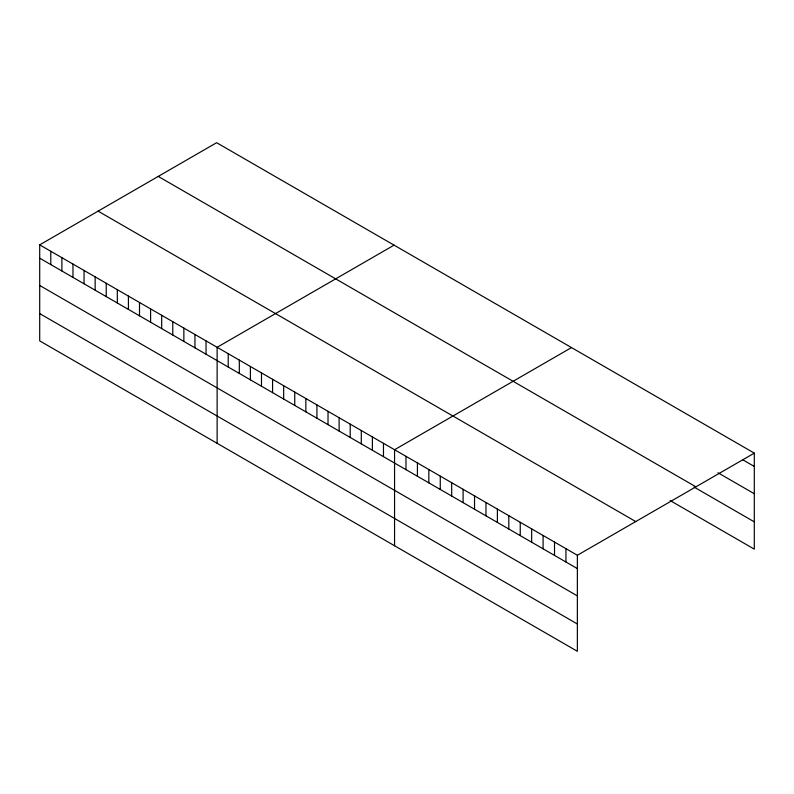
<?xml version="1.0" encoding="UTF-8"?>
<svg xmlns="http://www.w3.org/2000/svg" width="794" height="794" viewBox="0 0 794 794"><rect width="100%" height="100%" fill="white"/><g stroke="black" fill="none" stroke-linecap="round" stroke-linejoin="round"><path stroke-width="1.19" d="M39.7 244.86L577.367 555.274L577.367 651.298L39.7 340.874L39.7 244.86L216.633 142.702L754.3 453.126L754.3 549.14L670.166 500.567M394.062 245.148L217.129 347.296L217.129 443.31M571.491 347.583L394.558 449.732L394.558 545.756M577.367 555.274L754.3 453.126M742.876 459.855L754.3 466.445M717.945 472.748L754.3 493.739M158.244 176.417L695.911 486.831M694.055 487.069L754.3 521.856M98.089 211.144L635.756 521.569M39.7 258.179L577.367 568.603M39.7 285.473L577.367 595.887M39.7 313.59L577.367 624.005M565.943 548.684L565.943 562.003M554.52 542.084L554.52 555.403M543.086 535.484L543.086 548.813M531.662 528.893L531.662 542.213M520.239 522.293L520.239 535.613M508.815 515.693L508.815 529.022M497.391 509.103L497.391 522.422M485.968 502.503L485.968 515.832M474.534 495.913L474.534 509.232M463.11 489.312L463.11 502.632M451.687 482.712L451.687 496.042M440.263 476.122L440.263 489.441M428.839 469.522L428.839 482.841M417.416 462.922L417.416 476.251M405.982 456.332L405.982 469.651M383.472 443.33L383.472 456.649M372.386 436.928L372.386 450.248M361.29 430.527L361.29 443.846M350.204 424.125L350.204 437.444M339.117 417.723L339.117 431.043M328.021 411.322L328.021 424.641M316.935 404.92L316.935 418.24M305.849 398.519L305.849 411.838M294.753 392.107L294.753 405.436M283.666 385.705L283.666 399.035M272.58 379.304L272.58 392.633M261.484 372.902L261.484 386.231M250.398 366.5L250.398 379.83M239.312 360.099L239.312 373.418M228.215 353.697L228.215 367.017M206.043 340.894L206.043 354.213M194.947 334.492L194.947 347.812M183.861 328.091L183.861 341.41M172.774 321.689L172.774 335.008M161.678 315.287L161.678 328.607M150.592 308.876L150.592 322.205M139.506 302.474L139.506 315.804M128.42 296.073L128.42 309.402M117.323 289.671L117.323 303M106.237 283.269L106.237 296.599M95.151 276.868L95.151 290.187M84.055 270.466L84.055 283.786M72.969 264.065L72.969 277.384M61.882 257.663L61.882 270.982M50.786 251.261L50.786 264.581"/></g></svg>
